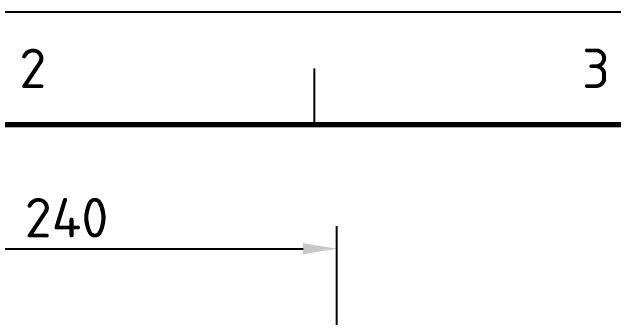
# Model space of a CAD drawing. Header units: millimetres. Extents: x 0 to 420, y 0 to 297.
# Drawn here: x 83.2 to 136.6, y 269.9 to 297 of the extents above; entities that cross this region are included whole.
import ezdxf
from ezdxf.enums import TextEntityAlignment as Align

# ---------------------------------------------------------------- set-up
doc = ezdxf.new("R2010")
doc.units = ezdxf.units.MM
for name, color, linetype, lineweight in [('04-COTA', 3, 'CONTINUOUS', 25), ('06-TEXTO', 7, 'CONTINUOUS', 25), ('07-RECUADRO', 7, 'CONTINUOUS', 70), ('08-FINA', 5, 'CONTINUOUS', 25)]:
    doc.layers.add(name, color=color, linetype=linetype, lineweight=lineweight)
doc.styles.add('ISO3098', font='isocpeur.ttf')
doc.dimstyles.new('FLAMA-ISO', dxfattribs={"dimtxt": 3.5, "dimasz": 3, "dimexe": 2, "dimexo": 1, "dimgap": 1, "dimtad": 1, "dimdec": 1, "dimtxsty": 'ISO3098', "dimcen": 2.5, "dimclrd": 3, "dimclre": 3, "dimclrt": 3, "dimazin": 3, "dimtfac": 1, "dimtmove": 0, "dimatfit": 3, "dimlwd": 25, "dimlwe": 25})

msp = doc.modelspace()

# ---------------------------------------------------------------- linework, layer by layer
at = {"layer": '07-RECUADRO'}
msp.add_lwpolyline([(20, 10), (410, 10), (410, 287), (20, 287)], close=True, dxfattribs=at)
at = {"layer": '08-FINA'}
msp.add_line((110, 287), (110, 292), dxfattribs=at)
msp.add_lwpolyline([(0, 0), (420, 0), (420, 297), (0, 297)], close=True, dxfattribs=at)

# ---------------------------------------------------------------- texts
at = {"layer": '06-TEXTO', "style": 'ISO3098'}
for s, p in [('2', (85, 292)), ('3', (135, 292))]:
    msp.add_text(s, height=3.5, dxfattribs=at).set_placement(p, align=Align.MIDDLE_CENTER)

# ---------------------------------------------------------------- dimensions: what is measured, and where the dimension line sits
at = {"layer": '04-COTA'}
msp.add_linear_dim(base=(64, 276), p1=(64, 267), p2=(111.999, 267), dimstyle='FLAMA-ISO', override={"dimlfac": 5}, dxfattribs=at).render()

doc.saveas('drawing.dxf')
